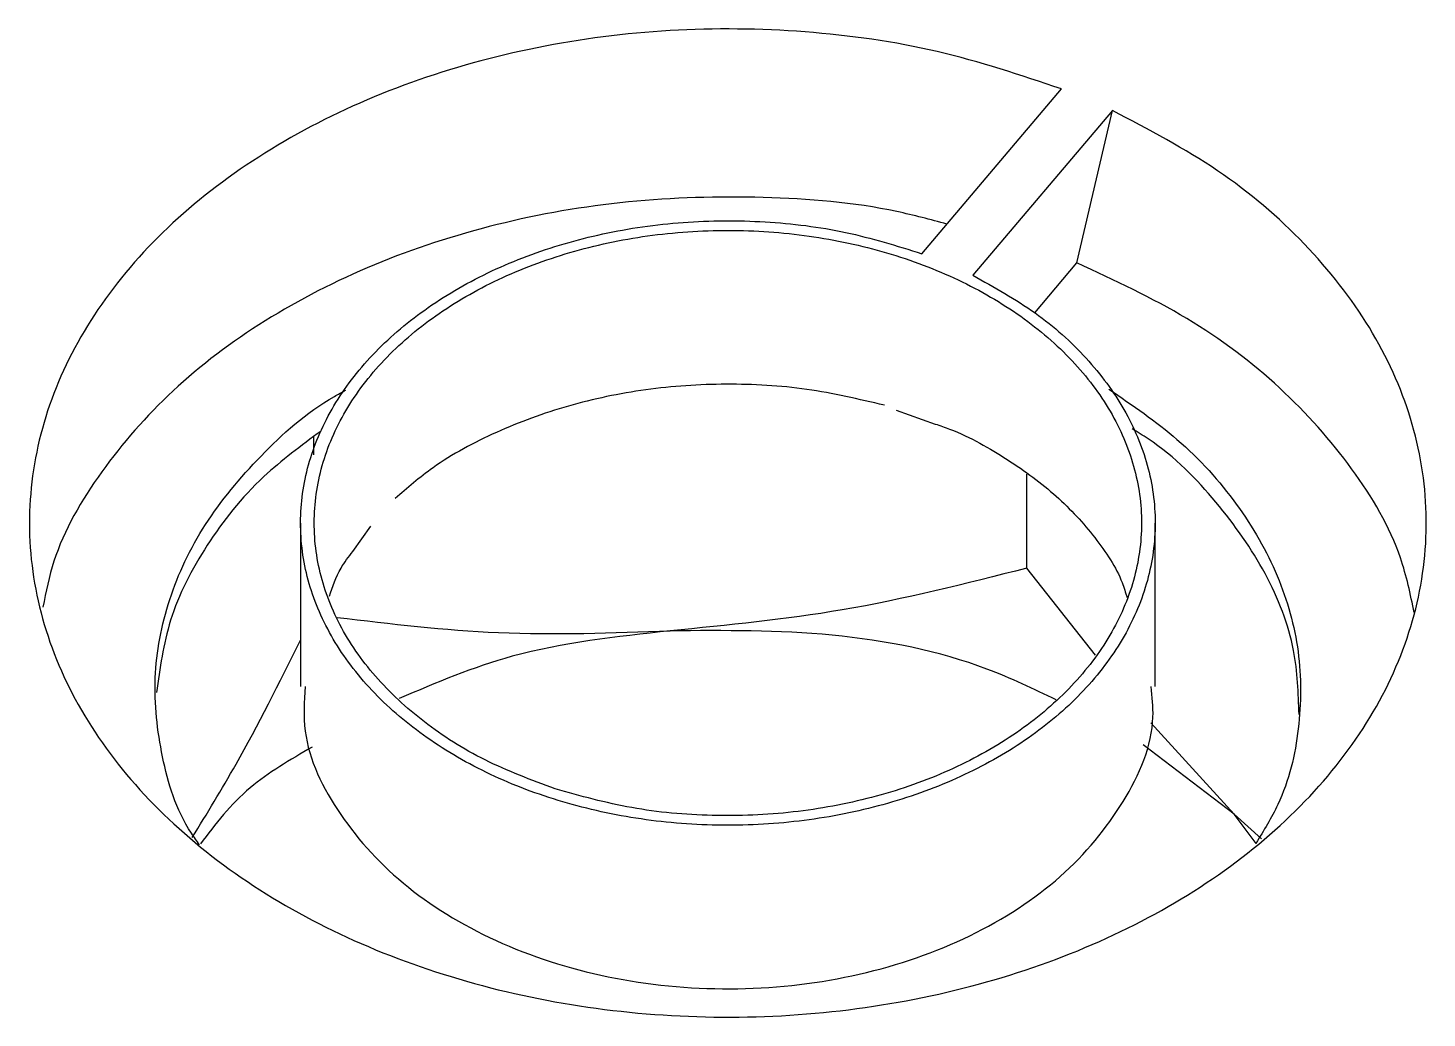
# Model space of a CAD drawing. Header units: millimetres. Extents: x 1293 to 41893, y 1011 to 26911.
# Drawn here: x 23514.96 to 23537.51, y 15720.81 to 15736.75 of the extents above; entities that cross this region are included whole.
import ezdxf

# ---------------------------------------------------------------- set-up
doc = ezdxf.new("R2010")
doc.units = ezdxf.units.MM
doc.header["$LTSCALE"] = 50
doc.layers.add('MAQUINAS', color=11, linetype='Continuous')

msp = doc.modelspace()

# ---------------------------------------------------------------- linework, layer by layer
at = {"layer": 'MAQUINAS', "linetype": 'Continuous', "lineweight": 25}
for p, q in [((23529.3686538, 15733.1192229), (23531.6213624, 15735.7724046)), ((23532.4415613, 15735.4242058), (23530.1888528, 15732.7710242)), ((23531.86742, 15732.9690563), (23532.4415613, 15735.4242058)), ((23531.1877469, 15732.168555), (23531.86742, 15732.9690563)), ((23528.9560362, 15730.5994219), (23529.5863261, 15730.3747244)), ((23519.565599, 15730.1662706), (23519.565599, 15729.8789931)), ((23531.0627383, 15728.0537368), (23531.0627383, 15729.5654661)), ((23519.3558566, 15728.7802435), (23519.3558566, 15726.1463276)), ((23533.1291899, 15726.1463276), (23533.1291899, 15728.7802435)), ((23520.1980606, 15728.3228307), (23520.4864285, 15728.7288413)), ((23532.1658145, 15726.6493551), (23531.0627383, 15728.0537368)), ((23534.4012004, 15724.0914085), (23533.0599176, 15725.5588323)), ((23534.4012004, 15724.0914085), (23532.9359508, 15725.2092343)), ((23534.7566661, 15723.6152156), (23534.4012004, 15724.0914085)), ((23534.4012004, 15724.0914085), (23534.8425177, 15723.6936296))]:
    msp.add_line(p, q, dxfattribs=at)
for points in [[(23531.6213624, 15735.7724046), (23530.9634504, 15735.9926462), (23529.6476264, 15736.4331294), (23527.4926376, 15736.7375678), (23525.305338, 15736.763179), (23523.1492189, 15736.4851993), (23521.1098257, 15735.9204038), (23519.2621164, 15735.0882066), (23517.6755474, 15734.0201897), (23516.4093616, 15732.7561739), (23515.5109394, 15731.343466), (23515.0138748, 15729.8348923), (23514.9367597, 15728.2868755), (23515.2824778, 15726.7573103), (23516.0380994, 15725.3034025), (23517.1753643, 15723.9795279), (23518.6517391, 15722.835199), (23520.4120077, 15721.9132135), (23522.3903363, 15721.2480536), (23524.512736, 15720.8645961), (23526.6998294, 15720.7771821), (23528.8698196, 15720.989081), (23530.9415494, 15721.4923678), (23532.8375366, 15722.2682195), (23534.486872, 15723.2876201), (23535.8278688, 15724.5124419), (23536.8103819, 15725.8968852), (23537.3976361, 15727.3891409), (23537.5677773, 15728.9335155), (23537.314036, 15730.4718145), (23536.6474175, 15731.94813), (23535.5871979, 15733.301187), (23534.194135, 15734.5030018), (23533.0257526, 15735.1171378), (23532.4415613, 15735.4242058)], [(23530.1888528, 15732.7710242), (23530.5360212, 15732.5782299), (23531.230358, 15732.1926414), (23532.0496835, 15731.4495429), (23532.665993, 15730.6188708), (23533.043432, 15729.7178024), (23533.1716664, 15728.7830322), (23533.0450352, 15727.8479569), (23532.6684465, 15726.9471999), (23532.055673, 15726.1137979), (23531.2292539, 15725.3783991), (23530.2195576, 15724.7680264), (23529.0636946, 15724.3051141), (23527.8041456, 15724.0066751), (23526.4872027, 15723.883678), (23525.1612671, 15723.9406433), (23523.8750707, 15724.1754773), (23522.6758847, 15724.5795492), (23521.6077826, 15725.1380083), (23520.7100201, 15725.8303296), (23520.0155923, 15726.6310685), (23519.5500216, 15727.5107954), (23519.3304188, 15728.4371782), (23519.364855, 15729.3761694), (23519.6520648, 15730.293259), (23520.1814914, 15731.15474), (23520.9336808, 15731.9289559), (23521.8809734, 15732.587432), (23522.9886076, 15733.1060425), (23524.2156736, 15733.4654476), (23525.5178241, 15733.6534804), (23526.844399, 15733.6593405), (23528.1571023, 15733.4973296), (23528.9648033, 15733.2452585), (23529.3686538, 15733.1192229)], [(23523.4595708, 15724.4965757), (23523.8664214, 15724.3837242), (23524.6801226, 15724.1580212), (23525.9893731, 15724.0412057), (23527.3006735, 15724.0946897), (23528.5733672, 15724.3314037), (23529.7559366, 15724.7382356), (23530.8036353, 15725.300627), (23531.6760133, 15725.9966772), (23532.339596, 15726.7997146), (23532.7688688, 15727.6788582), (23532.9473385, 15728.6003286), (23532.8681457, 15729.5287127), (23532.5343341, 15730.4283337), (23531.9587316, 15731.2646195), (23531.1634585, 15732.005432), (23530.1790766, 15732.6223024), (23529.0434151, 15733.0915247), (23527.800117, 15733.3950668), (23526.4969614, 15733.5212638), (23525.1840278, 15733.4652661), (23523.9117717, 15733.2292256), (23522.729085, 15732.8222132), (23521.6814179, 15732.2598702), (23520.8090312, 15731.5638069), (23520.1454514, 15730.7607739), (23519.7161758, 15729.8816259), (23519.5377146, 15728.9601686), (23519.6168759, 15728.0317361), (23519.9508049, 15727.1322956), (23520.5259697, 15726.2953363), (23521.322876, 15725.5570375), (23522.301163, 15724.9307856), (23523.0734349, 15724.6413123), (23523.4595708, 15724.4965757)]]:
    msp.add_open_spline(points, degree=3, dxfattribs=at)
for points, knots in [([(23529.7726413, 15733.5950289), (23529.5057651, 15733.6671488), (23528.5599776, 15733.9227362), (23526.8112305, 15734.0626095), (23524.6298459, 15734.0052021), (23522.5002703, 15733.6335035), (23520.512529, 15732.9838987), (23518.7400527, 15732.0744291), (23517.2423716, 15730.9416325), (23516.10343, 15729.6240239), (23515.4049149, 15728.4300201), (23515.2525594, 15727.6731942), (23515.2026596, 15727.4253174)], [0, 0, 0, 0, 0.0442667192, 0.156877675, 0.2694886309, 0.3820995868, 0.4947105427, 0.6073214985, 0.7199324544, 0.8325434103, 0.9451543662, 1, 1, 1, 1]), ([(23537.3044829, 15727.3377719), (23537.2432237, 15727.6335679), (23537.0766034, 15728.4381094), (23536.348433, 15729.676133), (23535.1903762, 15730.9835625), (23533.6940783, 15732.123693), (23532.4763061, 15732.6872685), (23531.86742, 15732.9690563)], [0, 0, 0, 0, 0.1269086701, 0.3451815026, 0.5634543351, 0.7817271675, 1, 1, 1, 1]), ([(23517.7263163, 15723.5960352), (23517.6818938, 15723.6581035), (23517.3661299, 15724.0992977), (23517.0922508, 15725.013095), (23516.9498448, 15726.284872), (23517.19232, 15727.5569107), (23517.7654266, 15728.7750306), (23518.6853029, 15729.8720567), (23519.4829046, 15730.5975751), (23520.0223151, 15730.8871515), (23520.0831941, 15730.9198337)], [0, 0, 0, 0, 0.0260238684, 0.1849827559, 0.3439416434, 0.502900531, 0.6618594185, 0.8208183061, 0.9797771936, 1, 1, 1, 1]), ([(23528.7656173, 15730.6773415), (23528.3523233, 15730.7742898), (23527.5257355, 15730.9681864), (23526.2156528, 15731.0432026), (23524.9134912, 15730.95442), (23523.6553293, 15730.6915879), (23522.4969009, 15730.2630996), (23521.5462321, 15729.7546914), (23521.0757939, 15729.3441659), (23520.8793418, 15729.172733)], [0, 0, 0, 0, 0.1488756614, 0.2977513228, 0.4466269842, 0.5955026456, 0.744378307, 0.8932539685, 1, 1, 1, 1]), ([(23532.3843219, 15730.9351774), (23532.7652756, 15730.6753363), (23533.5694351, 15730.1268348), (23534.4834174, 15729.0989756), (23535.1492321, 15727.9421242), (23535.4903385, 15726.7120756), (23535.4821163, 15725.4643496), (23535.2387945, 15724.4127235), (23534.8793946, 15723.8255509), (23534.7533613, 15723.6196428)], [0, 0, 0, 0, 0.139771742, 0.2950457489, 0.4503197559, 0.6055937629, 0.7608677699, 0.9161417768, 1, 1, 1, 1]), ([(23529.5863261, 15730.3747244), (23529.6634384, 15730.3481724), (23530.0913271, 15730.2008382), (23530.7640225, 15729.8128154), (23531.5655659, 15729.2274724), (23532.1781661, 15728.5509624), (23532.5515343, 15727.9935576), (23532.6518862, 15727.6612224), (23532.6760073, 15727.5813407)], [0, 0, 0, 0, 0.0484218878, 0.2686885188, 0.4887285324, 0.7088688261, 0.9300222995, 1, 1, 1, 1]), ([(23519.685537, 15730.2619672), (23519.3652994, 15730.0246213), (23518.6272718, 15729.4776281), (23517.8084341, 15728.4365314), (23517.1999119, 15727.2574596), (23517.089001, 15726.4398467), (23517.035909, 15726.0484626)], [0, 0, 0, 0, 0.2080204508, 0.4794090817, 0.7507977126, 1, 1, 1, 1]), ([(23535.4481964, 15725.6960311), (23535.4367554, 15726.0410943), (23535.4111394, 15726.8136765), (23534.9536785, 15727.9824769), (23534.147923, 15729.1278959), (23533.3880307, 15729.9122751), (23532.8434418, 15730.2441081), (23532.7562948, 15730.2972092)], [0, 0, 0, 0, 0.2019016057, 0.4520492373, 0.7021968689, 0.9523445004, 1, 1, 1, 1]), ([(23519.8211573, 15727.6004638), (23519.87109, 15727.7543755), (23519.9520412, 15728.0038977), (23520.129907, 15728.2344782), (23520.1980606, 15728.3228307)], [0, 0, 0, 0, 0.6168256867, 1, 1, 1, 1]), ([(23531.0627383, 15728.0537368), (23530.0753008, 15727.803035), (23528.1897521, 15727.3243107), (23526.2419378, 15727.1338799), (23525.3141687, 15727.0431753)], [0, 0, 0, 0, 0.523687075, 1, 1, 1, 1]), ([(23519.9475563, 15727.259819), (23520.8087292, 15727.1563142), (23522.5683523, 15726.9448242), (23524.3860606, 15727.0099319), (23525.3141687, 15727.0431753)], [0, 0, 0, 0, 0.4894076312, 1, 1, 1, 1]), ([(23525.3141687, 15727.0431753), (23524.4436534, 15726.9486743), (23522.8863737, 15726.7796199), (23521.5408386, 15726.2063835), (23520.9474541, 15725.9535848)], [0, 0, 0, 0, 0.5589974024, 1, 1, 1, 1]), ([(23531.5358409, 15725.9304328), (23531.170793, 15726.1062098), (23530.0848241, 15726.6291229), (23527.9282899, 15727.0630551), (23526.1855424, 15727.0498019), (23525.3141687, 15727.0431753)], [0, 0, 0, 0, 0.20203107543, 0.60101553772, 1, 1, 1, 1]), ([(23517.6106948, 15723.7158372), (23517.8469625, 15724.099645), (23518.4387863, 15725.0610402), (23519.0116758, 15726.2053711), (23519.3558566, 15726.8928626)], [0, 0, 0, 0, 0.3992195998, 1, 1, 1, 1]), ([(23519.4277235, 15726.1464937), (23519.4145055, 15725.9063547), (23519.3754374, 15725.1965868), (23519.9343014, 15724.0557329), (23521.0171709, 15722.8664784), (23522.5633956, 15721.9497873), (23524.4075619, 15721.3817892), (23526.4060963, 15721.2096871), (23528.3912187, 15721.4477949), (23530.1951855, 15722.0762676), (23531.6809969, 15723.0431101), (23532.6764031, 15724.2671401), (23533.1497341, 15725.3496851), (23533.0815287, 15725.9810372), (23533.0638898, 15726.1443136)], [0, 0, 0, 0, 0.0470837889, 0.1391634444, 0.2312430998, 0.3233227552, 0.4154024107, 0.5074820661, 0.5995617215, 0.691641377, 0.7837210324, 0.8758006879, 0.9678803433, 1, 1, 1, 1]), ([(23519.5414229, 15725.1695733), (23519.1879236, 15724.9646402), (23518.4416669, 15724.5320152), (23517.9833984, 15723.9304868), (23517.7422102, 15723.6139004)], [0, 0, 0, 0, 0.4736966407, 1, 1, 1, 1])]:
    msp.add_open_spline(points, degree=3, knots=knots, dxfattribs=at)

doc.saveas('drawing.dxf')
